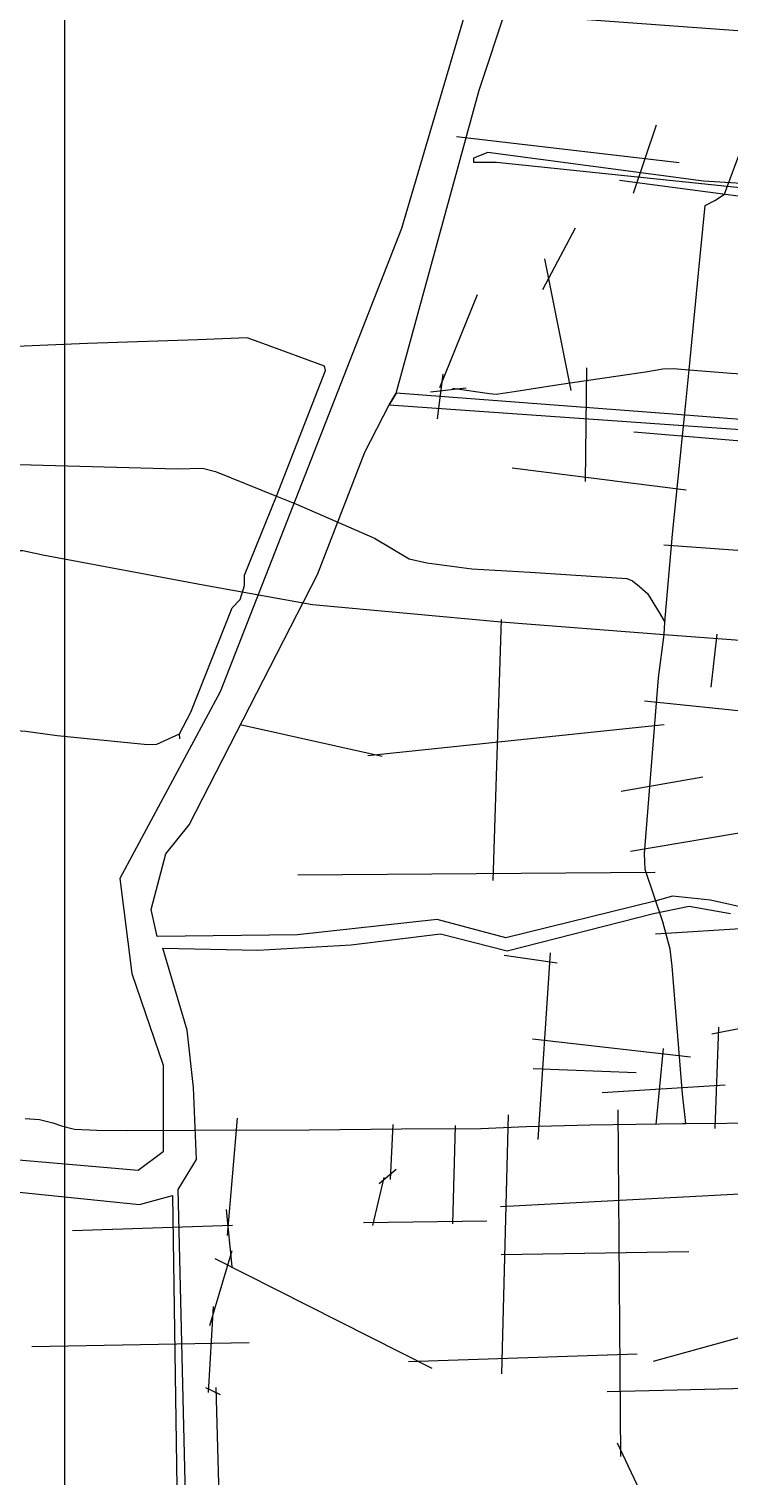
# Model space of a CAD drawing. Header units: metres. Extents: x 8238 to 22220, y -2601 to 6753.
# Drawn here: x 10923 to 12915, y 537 to 4655 of the extents above; entities that cross this region are included whole.
import ezdxf

# ---------------------------------------------------------------- set-up
doc = ezdxf.new("R2010")
doc.units = ezdxf.units.M
doc.header["$MEASUREMENT"] = 0
doc.header["$XCLIPFRAME"] = 0
for name, color, linetype in [('图框', 6, 'Continuous'), ('底图', 73, 'Continuous'), ('水网', 141, 'Continuous'), ('路网', 2, 'Continuous')]:
    doc.layers.add(name, color=color, linetype=linetype)
picture_1 = doc.add_image_def('image1.jpg', size_in_pixel=(8192, 4266))

msp = doc.modelspace()

# ---------------------------------------------------------------- linework, layer by layer
at = {"layer": '图框'}
msp.add_lwpolyline([(11024.23410658907, 4842.431343234263), (11024.23410658907, 275.9937450204966), (18504.35121945443, 275.9937450204966), (18504.35121945443, 4842.431343234261), (11024.23410658907, 4842.431343234263)], dxfattribs=at)
at = {"layer": '水网'}
for points in [[(12867.96306872123, 6064.094523358392), (12870.19391485443, 5774.326513083302), (12776.5012886381, 5549.199072214658), (12644.88573384669, 5326.300735454424), (12417.3474345511, 5116.776160910376), (12193.36538785172, 5061.849184322636), (10741.16825730423, 5058.284170130267), (10744.73615542671, 4965.589201481431), (12204.06908221904, 4962.023899811087), (12232.61372288957, 4933.502348882379), (11982.87249984324, 4087.530604314699), (11467.23698091681, 2768.258882235037), (11181.88737764908, 2237.934201455151), (11216.12013007537, 1967.077353877947), (11305.43403840018, 1706.490368973696), (11305.43403840018, 1460.182414384384), (11233.98291174031, 1406.637056876439), (10783.84256061271, 1445.903671547479), (10783.84256061271, 1356.661600686202), (11237.55590478063, 1310.255758335755), (11331.51783379283, 1335.732055225293), (11368.11098883254, -1153.875956894306)], [(12980.95087633829, 2149.209303445474), (12861.9452430018, 2175.51669911982), (12754.52472480503, 2187.091999212979), (12703.97367864032, 2173.412072968495), (12279.90111030661, 2068.839377411642), (12084.50155223824, 2121.01633982599), (11686.9654991324, 2077.255007237254), (11287.74521178438, 2072.205456855125), (11270.90068582597, 2149.629308746255), (11313.01236464479, 2307.843091971998), (11378.7069620816, 2390.316206767282), (11744.33063387789, 3103.012306256104), (11878.79570338759, 3450.800268499588), (11947.82092134841, 3584.992680795608), (11967.68163862056, 3618.067307668098), (12204.44246690627, 4480.414659319038), (12361.30115566007, 4956.017622775282)], [(14126.34661631414, 4142.734997134597), (12842.1172787724, 4221.323997200991), (12228.65351609967, 4303.491810401902), (12187.53680193471, 4287.058132770529), (12187.53680193471, 4275.554702167574), (12253.32383573672, 4275.554702167574), (13027.96532173257, 4195.030112990818)], [(13798.71501840546, 3476.272828175686), (12755.48839210695, 3558.53292180202), (11967.68163862056, 3618.067307668098), (11947.82092134841, 3584.992680795608), (12960.71531868819, 3513.882132402447)], [(11407.55802566314, -1143.126293504669), (11347.69055845239, 1352.986769912823), (11399.73878259305, 1437.791618448507), (11391.30742154643, 1642.796177014301), (11373.12074868101, 1806.361649958999), (11304.26511869707, 2039.175389066572), (11574.07595064351, 2033.558644667675), (11839.67182991211, 2049.004260547634), (12094.02468137617, 2079.895492307551), (12283.73612768878, 2032.154602306953), (12700.34173012315, 2137.967477786879), (12801.52097406448, 2159.029838065675), (12919.5636679444, 2137.967477786879)]]:
    msp.add_lwpolyline(points, dxfattribs=at)
at = {"layer": '路网'}
for p, q in [((12432.83234531316, 4687.899002775026), (14054.39837125013, 4568.559426803783)), ((12643.22988557489, 4187.364513165085), (12708.97324865323, 4381.909186125732)), ((12140.04197858029, 4349.063966665941), (12773.45161643636, 4274.530705671059)), ((12603.59943170508, 4225.048274183704), (13967.03872780898, 4043.728737333441)), ((12477.34518608742, 4088.330942957662), (12384.08999495301, 3912.098041146528)), ((12390.17187106714, 4001.227420647104), (12465.18143385928, 3626.478912802239)), ((12091.69048119697, 3634.85688301496), (12198.97489230498, 3899.302684587543)), ((12085.3349352146, 3545.157722196018), (12101.22307232499, 3672.958924466628)), ((12509.90316626173, 3690.355653266772), (12505.838149735, 3367.46270747605)), ((12065.47349009709, 3622.156106705079), (12167.16149796895, 3634.062868887151)), ((12644.06108501507, 3508.76761200116), (13244.21255542757, 3458.180402710277)), ((12297.76825904392, 3405.916334473819), (12793.15147987625, 3343.048354173836)), ((12729.77798140153, 3187.024578053796), (13964.45487665944, 3098.1375424742)), ((11524.06155848084, 3031.550115000107), (11536.65175278997, 3071.299588200287)), ((12243.70535885205, 2231.859217186691), (12267.29919515108, 2974.694506089902)), ((12880.3611871663, 2932.684201760625), (12863.29612405342, 2781.655355210125)), ((12674.56872471387, 2743.332818162511), (13087.42519552249, 2700.606981188757)), ((11524.18506025139, 2675.722888898512), (11928.1945702933, 2585.851241303026)), ((11886.90899599704, 2587.324565852352), (12730.31585914793, 2675.722888898512)), ((12608.43742004037, 2485.694207224704), (12840.09823564882, 2526.447082953237)), ((12634.27520368981, 2314.86962829082), (13356.10495572642, 2438.144777545997)), ((11687.82362885226, 2248.065499751014), (12705.21974995522, 2255.432122497528)), ((12706.08588597434, 2079.781651035068), (12978.22436749155, 2097.641794308088)), ((12274.96340715221, 2019.197108178051), (12426.28100891981, 1997.935238194361)), ((12371.90076813602, 1494.73410301964), (12407.36649066023, 2026.284589824558)), ((12866.02918350871, 1795.179619716247), (12957.25950875645, 1813.841539022047)), ((12875.99629833724, 1525.90361344564), (12886.14319097798, 1814.559371490264)), ((12356.17494054848, 1781.421499466407), (12805.44042151235, 1729.889062640257)), ((12727.5063759262, 1753.93745649833), (12706.87705391785, 1537.501049341808)), ((12357.3212970444, 1696.679321126197), (12650.71868683607, 1685.227636556141)), ((12554.4291082531, 1628.668935062713), (12904.29056019208, 1650.657836809347)), ((12286.77051513735, 1565.096633758687), (12267.85526903229, 828.013203896)), ((12599.01618925761, 1579.673778718978), (12605.87249287113, 593.1580837885267)), ((11515.62414272455, 1555.443123833742), (11487.39684264594, 1221.436280076916)), ((11958.19417390693, 1537.641626064665), (11950.69809419184, 1381.276613605092)), ((12135.42598309018, 1534.505241511913), (12127.8039861219, 1254.873704136)), ((11919.77485477295, 1370.040824983676), (11967.56518335745, 1410.302400877117)), ((11901.97030073963, 1250.192125543777), (11933.83100502612, 1386.894507915829)), ((12264.61562918266, 1304.498437214002), (12945.39708452148, 1339.983854266116)), ((11484.42577774671, 1295.659927308035), (11500.76809038315, 1132.367845904082)), ((11047.47544085316, 1236.254331568372), (11502.00469970784, 1251.525735804054)), ((11874.79546510102, 1258.618967009825), (12226.1963100488, 1263.300545602106)), ((11500.76809038315, 1178.386455441301), (11436.88437228708, 964.6224434087635)), ((11452.1574800394, 1156.393241525278), (12069.25100769312, 844.5503735932288)), ((12266.91343709221, 1168.086982538283), (12800.24142186134, 1176.545734058018)), ((11447.35806750983, 1019.315412936324), (11433.40745483886, 774.9165994849172)), ((12699.74271336372, 863.8789542902377), (13099.06562691228, 975.010459523648)), ((10931.68761200446, 905.6776748403208), (11549.7921169108, 917.5832871105521)), ((12003.04910201649, 863.4500371727044), (12653.24285466317, 884.7119071563357)), ((11425.03723280527, 788.8558308500797), (11466.88834297296, 769.3409644344356)), ((11454.79810312961, 788.8558308500797), (11471.62297726236, 168.2231109301792)), ((12568.45760038134, 778.1967230180744), (13221.55982322327, 792.9066827962524)), ((12596.67179924284, 631.3955273597384), (12853.27223728422, 92.91739665449131))]:
    msp.add_line(p, q, dxfattribs=at)
for points in [[(12792.03511387063, 1540.494420407922), (12782.88467025151, 1624.62455191242), (12753.0176350805, 1987.700271560461), (12747.05085546104, 2036.663409880945), (12726.74622508092, 2114.302199900267), (12676.58567197015, 2263.592093360727), (12674.19229265069, 2308.978279957664), (12692.11475627078, 2534.706170400256), (12714.38969234144, 2808.263490100973), (12729.98565151123, 2932.060511863907), (12731.87807001127, 2967.349767555134), (12754.2198809511, 3217.800469252863), (12792.01278888015, 3590.555797541165), (12801.59741856111, 3685.162822702085), (12828.2584647513, 3960.080878015258), (12847.37196169002, 4152.361181154032), (12874.84561756206, 4166.70122575399), (12902.3081609807, 4185.203348672134), (12925.00617068028, 4246.116717845783), (13029.69106203085, 4528.100737232831), (13108.33830507984, 4738.179585314006), (13174.01683006203, 4914.938062374131)], [(11536.65175278997, 3071.299588200287), (11536.36232879152, 3101.001478680526), (11627.59986627055, 3325.499191654031), (11766.87167655071, 3682.647542979219), (11764.1219983804, 3695.599746514228), (11588.91626121988, 3760.270601475262), (11544.36618885165, 3775.62158372032), (11403.79202063149, 3769.826091601164), (11089.3255856107, 3760.063170075999), (10886.89106671093, 3751.609789817245), (10872.61989059066, 3750.157654537936)], [(12128.41511274082, 3632.835151611013), (12233.51176505117, 3617.89932018763), (12252.02418911038, 3616.110113821109), (12303.97704864992, 3623.27976669895), (12431.17073787143, 3643.583350607777), (12677.20906983083, 3679.406200268888), (12726.76844996167, 3687.768817197648), (12756.03441226063, 3688.961628287682), (12801.59741856111, 3685.162822702085), (12920.85402248008, 3675.23136516579), (13136.11249739071, 3661.501233797171)], [(10894.73905228032, 3415.177404143964), (11346.10624325974, 3402.990366524202), (11416.57142675063, 3405.375934206997), (11453.59627487091, 3395.820840575849), (11627.59986627055, 3325.499191654031), (11684.1056226301, 3302.667981767678), (11906.6110102213, 3206.106237996021), (12005.3736718311, 3147.402058050153), (12054.6992902602, 3135.643066615914), (12183.32898705033, 3118.737160284189), (12349.3397307205, 3109.182170172804), (12624.04285198031, 3091.278024250292), (12640.76306972047, 3084.108561314293), (12660.23276541149, 3068.758548807935), (12682.91976277111, 3048.455902875983), (12716.36009815102, 2994.704862501123), (12731.87807001127, 2967.349767555134)], [(10889.60720734996, 3170.751478664228), (10905.34782846039, 3170.790304620401), (10962.6885195109, 3158.097836632864), (11418.9202561914, 3073.296136172605), (11729.44597970089, 3017.159494785243), (12266.88542578136, 2968.192498660297), (12729.98565151123, 2932.060511863907), (12921.37720818026, 2918.032957926975), (13565.1266648802, 2869.066351871122), (13987.91806618078, 2834.438447691151), (14077.49694685032, 2843.993226837949), (14389.60333986161, 2838.703708772664), (14414.57229179097, 2838.431467943941), (14944.55328838108, 2832.766061867704)], [(9517.605696001556, 3038.680605508038), (9708.696716220584, 2956.278142224182), (9748.114943660332, 2929.999161282671), (9799.589067270515, 2870.349792792113), (9834.109211461155, 2838.042635765509), (9933.239284371492, 2791.461677872693), (10122.05936235143, 2735.391248738044), (10332.26397962076, 2712.690769835492), (10705.96352417162, 2675.613165172865), (10901.41822939133, 2658.137410545838), (10914.52059706999, 2656.892932462157), (11003.35354269063, 2644.550990442396), (11260.73527320986, 2618.88196346222), (11286.52804739168, 2620.126554335119), (11351.50518719991, 2649.334776924109)], [(11352.08403520053, 2635.035305300844), (11351.50518719991, 2649.334776924109), (11383.48729012115, 2710.460982807097), (11501.37466123094, 3007.66940834804), (11524.06155848084, 3031.550115000107)], [(10912.31642958103, 1554.468543993891), (10952.7142536412, 1551.811118390993), (10990.81891058152, 1542.788815889158), (11015.89918713039, 1533.831337920972), (11052.92403525067, 1524.277681117994), (11116.22029337054, 1521.296172279049), (11204.11819223081, 1520.75174826209), (11393.30568150012, 1521.296172279049), (11719.95044976054, 1522.488775733043), (11982.70899946196, 1524.873982977704), (12209.14398611104, 1526.131404730142), (12338.01855702093, 1532.042547732708), (12519.07964907167, 1536.87766777596), (12782.90689514158, 1540.403605208848), (12792.03511387063, 1540.494420407922), (13026.55184778152, 1542.788815889158)]]:
    msp.add_lwpolyline(points, dxfattribs=at)

# ---------------------------------------------------------------- pictures from other files: only their frames are drawn
at = {"layer": '底图'}
image = msp.add_image(picture_1, insert=(8237.789893235813, -1119.565040819835), size_in_units=(13722.243944476, 7145.885335343582), dxfattribs=at)
image.set_boundary_path([(-0.5, -0.5), (8191.500000000001, 4265.5)])
image.dxf.clipping = 0

doc.saveas('drawing.dxf')
